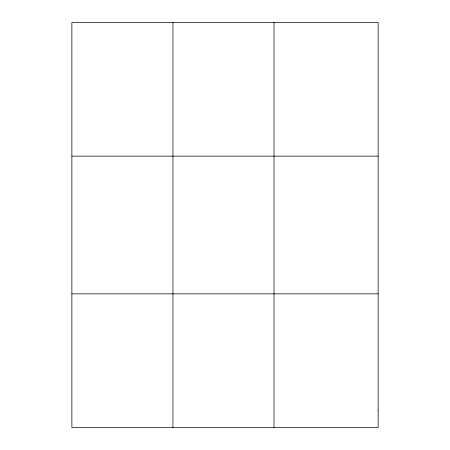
<?xml version="1.0" encoding="UTF-8"?>
<svg xmlns="http://www.w3.org/2000/svg" width="450" height="450" viewBox="0 0 450 450"><rect width="100%" height="100%" fill="white"/><g stroke="black" fill="none" stroke-linecap="round" stroke-linejoin="round"><path stroke-width="0.67" d="M172.935 22.5L172.935 427.5M273.999 22.5L273.999 427.5M71.871 156.15L378.129 156.15M71.871 293.85L378.129 293.85M378.129 410.794L378.129 427.5L71.871 427.5L71.871 22.5L378.129 22.5L378.129 410.794"/></g></svg>
